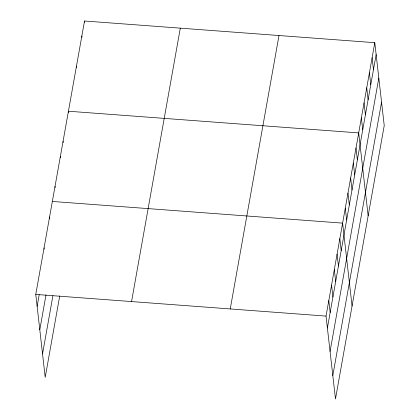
<?xml version="1.0" encoding="UTF-8"?>
<svg xmlns="http://www.w3.org/2000/svg" width="420" height="420" viewBox="0 0 420 420"><rect width="100%" height="100%" fill="white"/><g stroke="black" fill="none" stroke-linecap="round" stroke-linejoin="round"><path stroke-width="0.63" d="M59.719 295.974L45.213 377.318L35.768 294.415L84.52 21L374.787 42.682L384.232 125.585L335.48 399L326.036 316.097L374.787 42.682M37.128 306.338L39.202 294.714M39.795 329.758L46.011 294.898M42.546 353.892L52.904 295.79M131.555 301.57L180.306 28.156M230.249 308.942L278.995 35.527M327.39 328.02L376.142 54.605M330.062 351.445L378.814 78.031M332.808 375.575L381.56 102.16M52.343 201.453L342.61 223.136L352.055 306.038M35.768 294.415L326.036 316.097M372.104 57.724L373.464 69.641M369.421 72.76L370.781 84.683M366.739 87.796L368.099 99.719M364.061 102.837L365.416 114.755M361.379 117.873L362.738 129.796M368.141 215.812L358.696 132.909L68.434 111.227L68.576 112.481M356.018 147.95L357.373 159.868M353.336 162.986L354.695 174.909M350.653 178.022L352.012 189.945M347.97 193.064L349.33 204.981M345.293 208.1L346.647 220.022M339.848 238.634L341.203 250.551M337.082 254.126L338.441 266.044M334.32 269.619L335.68 281.542M331.558 285.112L332.918 297.034M328.797 300.605L330.157 312.527M84.52 21L84.662 22.255M81.837 36.036L81.984 37.291M76.477 66.113L76.618 67.368M63.068 141.304L63.215 142.559M60.391 156.34L60.532 157.595M55.025 186.417L55.167 187.672M49.581 216.946L49.796 218.831M44.058 247.931L44.2 249.191"/></g></svg>
